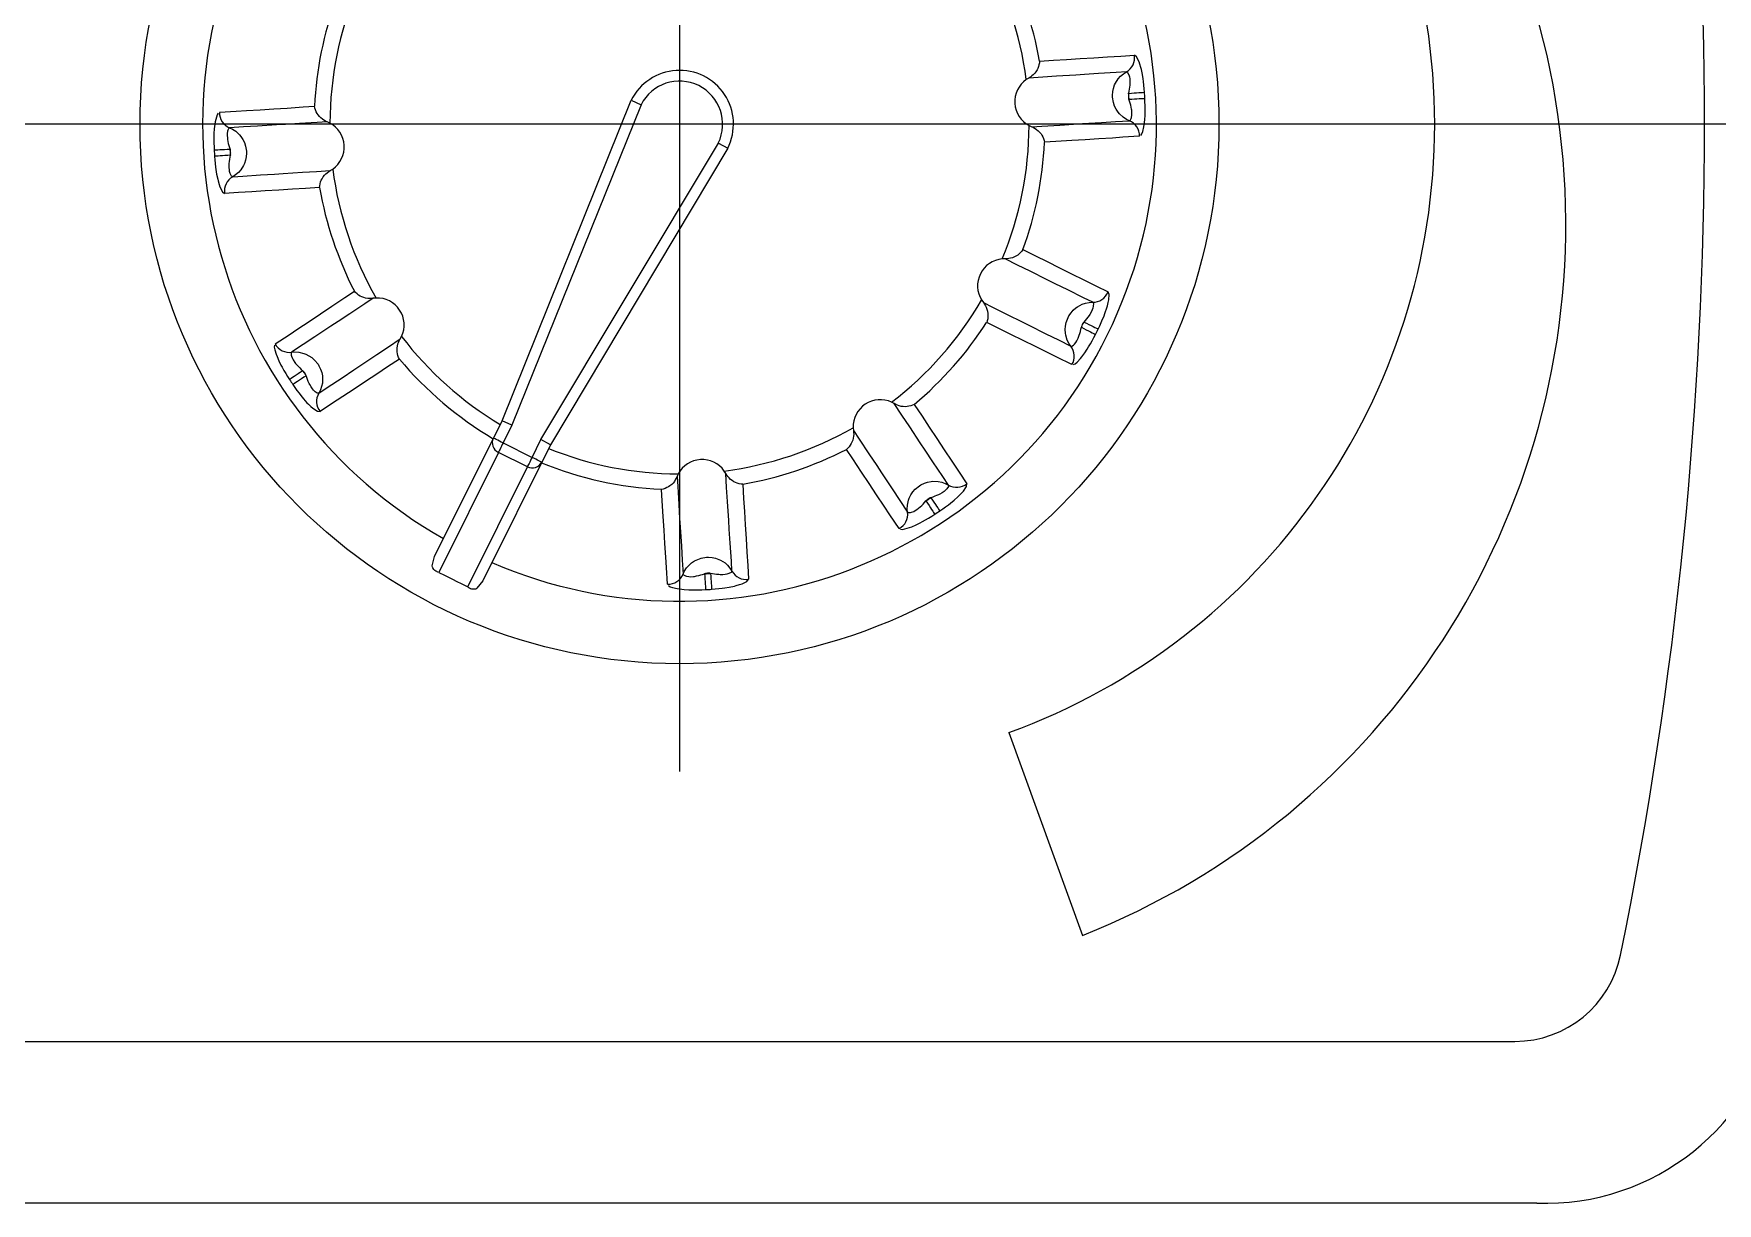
# Model space of a CAD drawing. Extents: x -57 to 333, y -79 to 81.
# Drawn here: x 245.22 to 276.43, y 41.45 to 63.13 of the extents above; entities that cross this region are included whole.
import ezdxf

# ---------------------------------------------------------------- set-up
doc = ezdxf.new("R2010")
doc.units = 0
doc.linetypes.add('CENTER', pattern=[50.8, 31.75, -6.35, 6.35, -6.35])
doc.layers.get('0').update_dxf_attribs({"linetype": 'CONTINUOUS'})
doc.layers.add('CENTER', color=1, linetype='CENTER')

msp = doc.modelspace()

# ---------------------------------------------------------------- linework, layer by layer
at = {"color": 7, "linetype": 'CONTINUOUS'}
for p, q in [((263.794, 62.426), (263.772, 62.397)), ((263.816, 62.462), (263.794, 62.426)), ((263.829, 62.488), (263.816, 62.462)), ((263.842, 62.521), (263.829, 62.488)), ((263.852, 62.555), (263.842, 62.521)), ((263.859, 62.591), (263.852, 62.555)), ((263.861, 62.625), (263.859, 62.591)), ((263.861, 62.625), (264.124, 62.641)), ((264.124, 62.641), (264.364, 62.656)), ((264.364, 62.656), (264.616, 62.671)), ((264.616, 62.671), (264.867, 62.686)), ((264.867, 62.686), (265.119, 62.701)), ((265.119, 62.701), (265.367, 62.716)), ((265.472, 62.424), (265.284, 62.412)), ((265.367, 62.716), (265.621, 62.732)), ((265.417, 62.387), (265.472, 62.424)), ((265.472, 62.424), (265.495, 62.411)), ((265.662, 62.702), (265.621, 62.732)), ((265.708, 62.61), (265.662, 62.702)), ((265.722, 62.566), (265.708, 62.61)), ((265.74, 62.503), (265.722, 62.566)), ((265.75, 62.468), (265.74, 62.503)), ((265.77, 62.375), (265.75, 62.468)), ((263.662, 62.309), (263.616, 62.281)), ((263.692, 62.328), (263.662, 62.309)), ((263.921, 62.325), (263.662, 62.309)), ((263.721, 62.349), (263.692, 62.328)), ((263.745, 62.369), (263.721, 62.349)), ((263.772, 62.397), (263.745, 62.369)), ((264.179, 62.342), (263.921, 62.325)), ((264.534, 62.365), (264.179, 62.342)), ((264.696, 62.375), (264.534, 62.365)), ((264.955, 62.391), (264.696, 62.375)), ((265.284, 62.412), (264.955, 62.391)), ((265.22, 62.057), (265.233, 62.118)), ((265.233, 62.118), (265.254, 62.181)), ((265.254, 62.181), (265.269, 62.213)), ((265.269, 62.213), (265.321, 62.296)), ((265.321, 62.296), (265.363, 62.343)), ((265.363, 62.343), (265.417, 62.387)), ((265.495, 62.411), (265.517, 62.367)), ((265.517, 62.367), (265.528, 62.329)), ((265.532, 62.139), (265.526, 62.101)), ((265.528, 62.329), (265.534, 62.296)), ((265.536, 62.177), (265.532, 62.139)), ((265.534, 62.296), (265.538, 62.254)), ((265.537, 62.203), (265.536, 62.177)), ((265.538, 62.254), (265.537, 62.203)), ((265.782, 62.292), (265.77, 62.375)), ((265.789, 62.244), (265.782, 62.292)), ((265.796, 62.178), (265.789, 62.244)), ((265.802, 62.112), (265.796, 62.178)), ((265.807, 62.046), (265.802, 62.112)), ((253.898, 55.956), (256.293, 61.897)), ((256.475, 61.815), (254.081, 55.874)), ((256.293, 61.897), (256.475, 61.815)), ((265.215, 61.986), (265.22, 62.057)), ((265.216, 61.953), (265.215, 61.986)), ((265.232, 61.855), (265.216, 61.953)), ((265.253, 61.79), (265.232, 61.855)), ((265.511, 62.014), (265.509, 61.995)), ((265.509, 61.995), (265.509, 61.979)), ((265.509, 61.979), (265.51, 61.971)), ((265.51, 61.971), (265.513, 61.948)), ((265.513, 62.026), (265.511, 62.014)), ((265.52, 62.064), (265.513, 62.026)), ((265.513, 62.026), (265.565, 62.03)), ((265.513, 61.948), (265.516, 61.933)), ((265.516, 61.933), (265.52, 61.918)), ((265.526, 62.101), (265.52, 62.064)), ((265.52, 61.918), (265.571, 61.92)), ((265.532, 61.881), (265.52, 61.918)), ((265.543, 61.844), (265.532, 61.881)), ((265.553, 61.807), (265.543, 61.844)), ((265.562, 61.77), (265.553, 61.807)), ((265.565, 62.03), (265.614, 62.033)), ((265.571, 61.92), (265.621, 61.923)), ((265.614, 62.033), (265.661, 62.036)), ((265.621, 61.923), (265.668, 61.926)), ((265.661, 62.036), (265.703, 62.039)), ((265.668, 61.926), (265.71, 61.928)), ((265.703, 62.039), (265.74, 62.042)), ((265.71, 61.928), (265.747, 61.93)), ((265.74, 62.042), (265.77, 62.044)), ((265.747, 61.93), (265.777, 61.932)), ((265.77, 62.044), (265.793, 62.045)), ((265.777, 61.932), (265.8, 61.933)), ((265.793, 62.045), (265.807, 62.046)), ((265.8, 61.933), (265.814, 61.934)), ((265.817, 61.868), (265.814, 61.934)), ((265.819, 61.802), (265.817, 61.868)), ((265.82, 61.736), (265.819, 61.802)), ((248.583, 61.497), (248.574, 61.453)), ((248.603, 61.584), (248.583, 61.497)), ((248.616, 61.628), (248.603, 61.584)), ((248.637, 61.658), (248.616, 61.628)), ((248.662, 61.674), (248.971, 61.693)), ((248.971, 61.693), (249.164, 61.706)), ((249.164, 61.706), (249.416, 61.722)), ((249.416, 61.722), (249.667, 61.738)), ((249.667, 61.738), (249.918, 61.754)), ((249.918, 61.754), (250.211, 61.773)), ((250.471, 61.486), (250.141, 61.466)), ((250.211, 61.773), (250.421, 61.786)), ((250.428, 61.753), (250.421, 61.786)), ((250.439, 61.718), (250.428, 61.753)), ((250.453, 61.685), (250.439, 61.718)), ((250.471, 61.654), (250.453, 61.685)), ((250.487, 61.63), (250.471, 61.654)), ((250.658, 61.497), (250.471, 61.486)), ((250.513, 61.597), (250.487, 61.63)), ((250.538, 61.572), (250.513, 61.597)), ((250.569, 61.547), (250.538, 61.572)), ((250.595, 61.53), (250.569, 61.547)), ((250.626, 61.513), (250.595, 61.53)), ((250.658, 61.497), (250.626, 61.513)), ((250.707, 61.475), (250.658, 61.497)), ((265.011, 61.485), (265.27, 61.501)), ((265.282, 61.732), (265.253, 61.79)), ((265.27, 61.501), (265.529, 61.517)), ((265.319, 61.676), (265.282, 61.732)), ((265.343, 61.646), (265.319, 61.676)), ((265.413, 61.582), (265.343, 61.646)), ((265.477, 61.541), (265.413, 61.582)), ((265.529, 61.517), (265.477, 61.541)), ((265.543, 61.524), (265.561, 61.559)), ((265.561, 61.559), (265.566, 61.58)), ((265.568, 61.732), (265.562, 61.77)), ((265.566, 61.58), (265.573, 61.623)), ((265.571, 61.711), (265.568, 61.732)), ((265.574, 61.655), (265.571, 61.711)), ((265.573, 61.623), (265.574, 61.655)), ((265.802, 61.451), (265.813, 61.536)), ((265.813, 61.536), (265.818, 61.623)), ((265.818, 61.623), (265.82, 61.669)), ((265.82, 61.669), (265.82, 61.736)), ((248.558, 61.281), (248.557, 61.235)), ((248.557, 61.235), (248.557, 61.168)), ((248.564, 61.368), (248.558, 61.281)), ((248.574, 61.453), (248.564, 61.368)), ((248.804, 61.281), (248.802, 61.249)), ((248.802, 61.249), (248.806, 61.193)), ((248.811, 61.324), (248.804, 61.281)), ((248.806, 61.193), (248.808, 61.172)), ((248.816, 61.345), (248.811, 61.324)), ((248.834, 61.38), (248.816, 61.345)), ((249.107, 61.403), (248.848, 61.387)), ((248.848, 61.387), (248.899, 61.363)), ((248.899, 61.363), (248.964, 61.322)), ((248.964, 61.322), (249.033, 61.258)), ((249.033, 61.258), (249.058, 61.228)), ((249.058, 61.228), (249.095, 61.172)), ((249.365, 61.419), (249.107, 61.403)), ((249.72, 61.44), (249.365, 61.419)), ((249.883, 61.45), (249.72, 61.44)), ((250.141, 61.466), (249.883, 61.45)), ((263.669, 61.429), (263.718, 61.407)), ((263.718, 61.407), (263.905, 61.418)), ((263.718, 61.407), (263.75, 61.391)), ((263.75, 61.391), (263.781, 61.374)), ((263.781, 61.374), (263.808, 61.357)), ((263.808, 61.357), (263.838, 61.332)), ((263.838, 61.332), (263.864, 61.307)), ((263.864, 61.307), (263.89, 61.274)), ((263.89, 61.274), (263.906, 61.25)), ((263.905, 61.418), (264.236, 61.438)), ((263.906, 61.25), (263.924, 61.219)), ((263.924, 61.219), (263.938, 61.186)), ((263.938, 61.186), (263.949, 61.151)), ((264.236, 61.438), (264.494, 61.454)), ((264.494, 61.454), (264.656, 61.464)), ((264.656, 61.464), (265.011, 61.485)), ((264.961, 61.182), (264.71, 61.166)), ((265.212, 61.198), (264.961, 61.182)), ((265.406, 61.211), (265.212, 61.198)), ((265.715, 61.23), (265.406, 61.211)), ((265.739, 61.246), (265.76, 61.276)), ((265.76, 61.276), (265.774, 61.32)), ((265.774, 61.32), (265.794, 61.407)), ((265.794, 61.407), (265.802, 61.451)), ((248.557, 61.168), (248.558, 61.102)), ((248.558, 61.102), (248.56, 61.036)), ((248.56, 61.036), (248.563, 60.97)), ((248.577, 60.971), (248.563, 60.97)), ((248.6, 60.972), (248.577, 60.971)), ((248.63, 60.974), (248.6, 60.972)), ((248.637, 60.862), (248.607, 60.86)), ((248.666, 60.976), (248.63, 60.974)), ((248.673, 60.865), (248.637, 60.862)), ((248.709, 60.978), (248.666, 60.976)), ((248.716, 60.868), (248.673, 60.865)), ((248.756, 60.981), (248.709, 60.978)), ((248.762, 60.871), (248.716, 60.868)), ((248.805, 60.984), (248.756, 60.981)), ((248.812, 60.874), (248.762, 60.871)), ((248.857, 60.986), (248.805, 60.984)), ((248.808, 61.172), (248.815, 61.134)), ((248.863, 60.878), (248.812, 60.874)), ((248.815, 61.134), (248.824, 61.097)), ((248.824, 61.097), (248.834, 61.06)), ((248.834, 61.06), (248.845, 61.023)), ((248.845, 61.023), (248.857, 60.986)), ((248.86, 60.971), (248.857, 60.986)), ((248.857, 60.84), (248.863, 60.878)), ((248.864, 60.956), (248.86, 60.971)), ((248.863, 60.878), (248.865, 60.89)), ((248.867, 60.933), (248.864, 60.956)), ((248.865, 60.89), (248.867, 60.909)), ((248.868, 60.925), (248.867, 60.933)), ((248.867, 60.909), (248.868, 60.925)), ((249.095, 61.172), (249.123, 61.114)), ((249.123, 61.114), (249.145, 61.049)), ((249.145, 61.049), (249.161, 60.951)), ((249.162, 60.918), (249.157, 60.847)), ((249.161, 60.951), (249.162, 60.918)), ((254.618, 55.607), (257.908, 61.103)), ((258.084, 61.007), (254.794, 55.511)), ((257.908, 61.103), (258.084, 61.007)), ((263.949, 61.151), (263.956, 61.118)), ((264.166, 61.131), (263.956, 61.118)), ((264.458, 61.15), (264.166, 61.131)), ((264.71, 61.166), (264.458, 61.15)), ((248.584, 60.859), (248.57, 60.858)), ((248.57, 60.858), (248.575, 60.792)), ((248.575, 60.792), (248.581, 60.726)), ((248.581, 60.726), (248.588, 60.66)), ((248.607, 60.86), (248.584, 60.859)), ((248.588, 60.66), (248.594, 60.612)), ((248.594, 60.612), (248.607, 60.529)), ((248.839, 60.701), (248.841, 60.727)), ((248.839, 60.65), (248.839, 60.701)), ((248.843, 60.608), (248.839, 60.65)), ((248.841, 60.727), (248.845, 60.765)), ((248.849, 60.575), (248.843, 60.608)), ((248.845, 60.765), (248.85, 60.803)), ((248.859, 60.537), (248.849, 60.575)), ((248.85, 60.803), (248.857, 60.84)), ((249.013, 60.561), (248.96, 60.517)), ((249.056, 60.608), (249.013, 60.561)), ((249.108, 60.691), (249.056, 60.608)), ((249.123, 60.723), (249.108, 60.691)), ((249.144, 60.786), (249.123, 60.723)), ((249.157, 60.847), (249.144, 60.786)), ((249.843, 60.539), (250.198, 60.562)), ((250.198, 60.562), (250.456, 60.579)), ((250.456, 60.579), (250.715, 60.595)), ((250.632, 60.535), (250.656, 60.555)), ((250.656, 60.555), (250.685, 60.576)), ((250.685, 60.576), (250.715, 60.595)), ((250.715, 60.595), (250.76, 60.623)), ((248.607, 60.529), (248.627, 60.436)), ((248.627, 60.436), (248.636, 60.401)), ((248.636, 60.401), (248.655, 60.338)), ((248.655, 60.338), (248.669, 60.294)), ((248.669, 60.294), (248.714, 60.202)), ((248.882, 60.493), (248.859, 60.537)), ((248.905, 60.48), (248.882, 60.493)), ((248.96, 60.517), (248.905, 60.48)), ((248.905, 60.48), (249.092, 60.492)), ((249.092, 60.492), (249.422, 60.513)), ((249.422, 60.513), (249.681, 60.529)), ((249.681, 60.529), (249.843, 60.539)), ((250.012, 60.248), (249.761, 60.233)), ((250.253, 60.263), (250.012, 60.248)), ((250.515, 60.279), (250.253, 60.263)), ((250.515, 60.279), (250.518, 60.313)), ((250.518, 60.313), (250.524, 60.349)), ((250.524, 60.349), (250.534, 60.383)), ((250.534, 60.383), (250.548, 60.416)), ((250.548, 60.416), (250.561, 60.442)), ((250.561, 60.442), (250.583, 60.478)), ((250.583, 60.478), (250.605, 60.507)), ((250.605, 60.507), (250.632, 60.535)), ((248.714, 60.202), (248.755, 60.172)), ((249.01, 60.188), (248.755, 60.172)), ((249.258, 60.203), (249.01, 60.188)), ((249.51, 60.218), (249.258, 60.203)), ((249.761, 60.233), (249.51, 60.218)), ((263.396, 58.993), (263.363, 58.979)), ((263.433, 59.013), (263.396, 58.993)), ((263.457, 59.029), (263.433, 59.013)), ((263.485, 59.051), (263.457, 59.029)), ((263.511, 59.075), (263.485, 59.051)), ((263.535, 59.103), (263.511, 59.075)), ((263.554, 59.131), (263.535, 59.103)), ((263.554, 59.131), (263.789, 59.014)), ((263.789, 59.014), (264.005, 58.906)), ((263.223, 58.957), (263.17, 58.956)), ((263.259, 58.959), (263.223, 58.957)), ((263.455, 58.842), (263.223, 58.957)), ((263.294, 58.963), (263.259, 58.959)), ((263.325, 58.968), (263.294, 58.963)), ((263.363, 58.979), (263.325, 58.968)), ((263.688, 58.727), (263.455, 58.842)), ((264.006, 58.57), (263.688, 58.727)), ((264.005, 58.906), (264.23, 58.794)), ((264.23, 58.794), (264.455, 58.681)), ((264.455, 58.681), (264.681, 58.569)), ((264.152, 58.497), (264.006, 58.57)), ((264.384, 58.382), (264.152, 58.497)), ((264.68, 58.236), (264.384, 58.382)), ((264.681, 58.569), (264.903, 58.458)), ((264.903, 58.458), (265.132, 58.344)), ((250.532, 57.939), (250.741, 58.079)), ((250.741, 58.079), (250.985, 58.241)), ((250.985, 58.241), (251.161, 58.358)), ((251.354, 58.123), (251.078, 57.94)), ((251.183, 58.332), (251.161, 58.358)), ((251.21, 58.308), (251.183, 58.332)), ((251.239, 58.286), (251.21, 58.308)), ((251.27, 58.268), (251.239, 58.286)), ((251.296, 58.255), (251.27, 58.268)), ((251.335, 58.24), (251.296, 58.255)), ((251.369, 58.23), (251.335, 58.24)), ((251.511, 58.226), (251.354, 58.123)), ((251.408, 58.224), (251.369, 58.23)), ((251.44, 58.223), (251.408, 58.224)), ((251.475, 58.224), (251.44, 58.223)), ((251.511, 58.226), (251.475, 58.224)), ((251.564, 58.232), (251.511, 58.226)), ((262.79, 58.191), (262.821, 58.148)), ((262.821, 58.148), (262.988, 58.064)), ((262.821, 58.148), (262.841, 58.118)), ((262.841, 58.118), (262.859, 58.088)), ((262.859, 58.088), (262.874, 58.06)), ((262.874, 58.06), (262.888, 58.023)), ((262.988, 58.064), (263.284, 57.916)), ((264.538, 58.05), (264.566, 58.071)), ((264.566, 58.071), (264.653, 58.117)), ((264.653, 58.117), (264.714, 58.136)), ((264.848, 58.152), (264.68, 58.236)), ((264.714, 58.136), (264.782, 58.147)), ((264.782, 58.147), (264.848, 58.152)), ((264.848, 58.152), (264.862, 58.13)), ((264.859, 58.08), (264.849, 58.042)), ((264.862, 58.13), (264.859, 58.08)), ((265.111, 58.051), (265.12, 58.086)), ((265.12, 58.086), (265.136, 58.15)), ((265.152, 58.298), (265.132, 58.344)), ((265.136, 58.15), (265.145, 58.196)), ((265.145, 58.196), (265.152, 58.298)), ((250.113, 57.66), (250.322, 57.799)), ((250.322, 57.799), (250.532, 57.939)), ((250.862, 57.798), (250.727, 57.708)), ((251.078, 57.94), (250.862, 57.798)), ((262.893, 57.811), (262.882, 57.779)), ((263.071, 57.685), (262.882, 57.779)), ((262.888, 58.023), (262.897, 57.989)), ((262.901, 57.847), (262.893, 57.811)), ((262.897, 57.989), (262.903, 57.947)), ((262.905, 57.882), (262.901, 57.847)), ((262.903, 57.947), (262.905, 57.918)), ((262.905, 57.918), (262.905, 57.882)), ((263.284, 57.916), (263.516, 57.801)), ((263.516, 57.801), (263.662, 57.728)), ((264.342, 57.712), (264.355, 57.779)), ((264.355, 57.779), (264.391, 57.872)), ((264.391, 57.872), (264.407, 57.902)), ((264.407, 57.902), (264.446, 57.96)), ((264.446, 57.96), (264.488, 58.006)), ((264.488, 58.006), (264.538, 58.05)), ((264.654, 57.741), (264.646, 57.719)), ((264.658, 57.748), (264.654, 57.741)), ((264.666, 57.762), (264.658, 57.748)), ((264.677, 57.777), (264.666, 57.762)), ((264.685, 57.787), (264.677, 57.777)), ((264.71, 57.816), (264.685, 57.787)), ((264.685, 57.787), (264.731, 57.764)), ((264.734, 57.845), (264.71, 57.816)), ((264.731, 57.764), (264.776, 57.742)), ((264.757, 57.876), (264.734, 57.845)), ((264.78, 57.907), (264.757, 57.876)), ((264.776, 57.742), (264.818, 57.722)), ((264.794, 57.928), (264.78, 57.907)), ((264.82, 57.972), (264.794, 57.928)), ((264.838, 58.011), (264.82, 57.972)), ((264.849, 58.042), (264.838, 58.011)), ((264.978, 57.717), (265.005, 57.777)), ((265.005, 57.777), (265.032, 57.838)), ((265.032, 57.838), (265.051, 57.883)), ((265.051, 57.883), (265.081, 57.961)), ((265.081, 57.961), (265.111, 58.051)), ((249.693, 57.38), (249.951, 57.552)), ((249.951, 57.552), (250.113, 57.66)), ((250.43, 57.512), (250.214, 57.369)), ((250.727, 57.708), (250.43, 57.512)), ((251.795, 57.329), (252.01, 57.473)), ((251.98, 57.409), (251.994, 57.441)), ((251.994, 57.441), (252.01, 57.473)), ((252.01, 57.473), (252.036, 57.52)), ((263.333, 57.556), (263.071, 57.685)), ((263.559, 57.444), (263.333, 57.556)), ((263.785, 57.332), (263.559, 57.444)), ((263.662, 57.728), (263.98, 57.57)), ((263.98, 57.57), (264.212, 57.454)), ((264.212, 57.454), (264.444, 57.338)), ((264.338, 57.647), (264.342, 57.712)), ((264.342, 57.581), (264.338, 57.647)), ((264.348, 57.543), (264.342, 57.581)), ((264.376, 57.452), (264.348, 57.543)), ((264.411, 57.384), (264.376, 57.452)), ((264.535, 57.408), (264.553, 57.435)), ((264.553, 57.435), (264.577, 57.485)), ((264.577, 57.485), (264.586, 57.505)), ((264.586, 57.505), (264.599, 57.541)), ((264.599, 57.541), (264.61, 57.577)), ((264.61, 57.577), (264.62, 57.614)), ((264.62, 57.614), (264.628, 57.652)), ((264.628, 57.652), (264.637, 57.689)), ((264.641, 57.704), (264.637, 57.689)), ((264.637, 57.689), (264.683, 57.666)), ((264.646, 57.719), (264.641, 57.704)), ((264.683, 57.666), (264.727, 57.644)), ((264.727, 57.644), (264.769, 57.623)), ((264.769, 57.623), (264.807, 57.603)), ((264.805, 57.382), (264.837, 57.44)), ((264.807, 57.603), (264.84, 57.587)), ((264.818, 57.722), (264.856, 57.703)), ((264.837, 57.44), (264.869, 57.498)), ((264.84, 57.587), (264.866, 57.573)), ((264.856, 57.703), (264.889, 57.687)), ((264.866, 57.573), (264.887, 57.563)), ((264.869, 57.498), (264.899, 57.557)), ((264.887, 57.563), (264.899, 57.557)), ((264.889, 57.687), (264.916, 57.674)), ((264.916, 57.674), (264.937, 57.664)), ((264.937, 57.664), (264.949, 57.657)), ((264.949, 57.657), (264.978, 57.717)), ((249.68, 57.355), (249.677, 57.319)), ((249.677, 57.319), (249.687, 57.273)), ((249.687, 57.273), (249.713, 57.188)), ((249.713, 57.188), (249.728, 57.145)), ((249.728, 57.145), (249.761, 57.067)), ((249.989, 57.213), (249.991, 57.173)), ((249.991, 57.173), (249.997, 57.152)), ((249.997, 57.152), (250.013, 57.111)), ((250.214, 57.369), (249.998, 57.226)), ((249.998, 57.226), (250.054, 57.231)), ((250.054, 57.231), (250.131, 57.227)), ((250.131, 57.227), (250.223, 57.206)), ((250.223, 57.206), (250.259, 57.192)), ((250.259, 57.192), (250.319, 57.163)), ((250.319, 57.163), (250.373, 57.127)), ((250.373, 57.127), (250.424, 57.082)), ((251.283, 56.989), (251.579, 57.186)), ((251.579, 57.186), (251.795, 57.329)), ((251.954, 57.264), (251.955, 57.306)), ((251.955, 57.235), (251.954, 57.264)), ((251.955, 57.306), (251.96, 57.341)), ((251.96, 57.199), (251.955, 57.235)), ((251.96, 57.341), (251.969, 57.38)), ((251.969, 57.165), (251.96, 57.199)), ((251.969, 57.38), (251.98, 57.409)), ((251.981, 57.13), (251.969, 57.165)), ((251.996, 57.1), (251.981, 57.13)), ((264.011, 57.22), (263.785, 57.332)), ((264.184, 57.134), (264.011, 57.22)), ((264.462, 56.997), (264.184, 57.134)), ((264.444, 57.338), (264.411, 57.384)), ((264.459, 57.337), (264.493, 57.359)), ((264.493, 57.359), (264.508, 57.374)), ((264.508, 57.374), (264.535, 57.408)), ((264.619, 57.11), (264.648, 57.144)), ((264.648, 57.144), (264.7, 57.213)), ((264.7, 57.213), (264.748, 57.285)), ((264.748, 57.285), (264.772, 57.325)), ((264.772, 57.325), (264.805, 57.382)), ((249.761, 57.067), (249.8, 56.989)), ((249.8, 56.989), (249.822, 56.948)), ((249.822, 56.948), (249.855, 56.891)), ((249.855, 56.891), (249.889, 56.834)), ((249.889, 56.834), (249.924, 56.778)), ((250.013, 57.111), (250.028, 57.083)), ((250.028, 57.083), (250.058, 57.037)), ((250.058, 57.037), (250.071, 57.019)), ((250.071, 57.019), (250.096, 56.99)), ((250.121, 56.828), (250.082, 56.802)), ((250.096, 56.99), (250.122, 56.962)), ((250.163, 56.855), (250.121, 56.828)), ((250.122, 56.962), (250.149, 56.935)), ((250.149, 56.935), (250.177, 56.909)), ((250.206, 56.883), (250.163, 56.855)), ((250.177, 56.909), (250.206, 56.883)), ((250.217, 56.872), (250.206, 56.883)), ((250.227, 56.86), (250.217, 56.872)), ((250.242, 56.842), (250.227, 56.86)), ((250.246, 56.835), (250.242, 56.842)), ((250.254, 56.821), (250.246, 56.835)), ((250.261, 56.804), (250.254, 56.821)), ((250.266, 56.792), (250.261, 56.804)), ((250.424, 57.082), (250.487, 57.004)), ((250.487, 57.004), (250.504, 56.976)), ((250.504, 56.976), (250.535, 56.912)), ((250.535, 56.912), (250.555, 56.853)), ((250.555, 56.853), (250.568, 56.788)), ((250.932, 56.755), (251.148, 56.899)), ((251.148, 56.899), (251.283, 56.989)), ((251.576, 56.822), (251.365, 56.683)), ((251.776, 56.954), (251.576, 56.822)), ((251.996, 57.1), (251.776, 56.954)), ((264.491, 56.998), (264.524, 57.013)), ((264.524, 57.013), (264.558, 57.045)), ((264.558, 57.045), (264.619, 57.11)), ((249.924, 56.778), (249.959, 56.722)), ((249.971, 56.73), (249.959, 56.722)), ((249.99, 56.742), (249.971, 56.73)), ((250.015, 56.759), (249.99, 56.742)), ((250.046, 56.779), (250.015, 56.759)), ((250.033, 56.636), (250.022, 56.628)), ((250.022, 56.628), (250.059, 56.574)), ((250.052, 56.649), (250.033, 56.636)), ((250.082, 56.802), (250.046, 56.779)), ((250.077, 56.665), (250.052, 56.649)), ((250.059, 56.574), (250.097, 56.52)), ((250.108, 56.686), (250.077, 56.665)), ((250.097, 56.52), (250.136, 56.466)), ((250.143, 56.71), (250.108, 56.686)), ((250.182, 56.736), (250.143, 56.71)), ((250.223, 56.764), (250.182, 56.736)), ((250.266, 56.792), (250.223, 56.764)), ((250.279, 56.756), (250.266, 56.792)), ((250.292, 56.721), (250.279, 56.756)), ((250.307, 56.685), (250.292, 56.721)), ((250.322, 56.65), (250.307, 56.685)), ((250.334, 56.627), (250.322, 56.65)), ((250.359, 56.583), (250.334, 56.627)), ((250.383, 56.548), (250.359, 56.583)), ((250.405, 56.523), (250.383, 56.548)), ((250.433, 56.495), (250.405, 56.523)), ((250.474, 56.468), (250.433, 56.495)), ((250.501, 56.468), (250.657, 56.572)), ((250.53, 56.528), (250.501, 56.468)), ((250.554, 56.592), (250.53, 56.528)), ((250.568, 56.655), (250.554, 56.592)), ((250.568, 56.788), (250.571, 56.753)), ((250.571, 56.753), (250.568, 56.655)), ((250.657, 56.572), (250.932, 56.755)), ((251.155, 56.544), (250.945, 56.405)), ((251.365, 56.683), (251.155, 56.544)), ((250.136, 56.466), (250.166, 56.427)), ((250.166, 56.427), (250.218, 56.362)), ((250.218, 56.362), (250.282, 56.291)), ((250.282, 56.291), (250.308, 56.266)), ((250.308, 56.266), (250.356, 56.22)), ((250.356, 56.22), (250.39, 56.189)), ((250.39, 56.189), (250.475, 56.132)), ((250.501, 56.468), (250.474, 56.468)), ((250.738, 56.268), (250.525, 56.127)), ((250.945, 56.405), (250.738, 56.268)), ((261.167, 56.274), (261.12, 56.3)), ((261.311, 56.058), (261.167, 56.274)), ((261.199, 56.258), (261.167, 56.274)), ((261.231, 56.243), (261.199, 56.258)), ((261.261, 56.233), (261.231, 56.243)), ((261.299, 56.223), (261.261, 56.233)), ((261.334, 56.218), (261.299, 56.223)), ((261.377, 56.217), (261.334, 56.218)), ((261.406, 56.219), (261.377, 56.217)), ((261.441, 56.224), (261.406, 56.219)), ((261.476, 56.232), (261.441, 56.224)), ((261.51, 56.245), (261.476, 56.232)), ((261.541, 56.26), (261.51, 56.245)), ((261.541, 56.26), (261.686, 56.04)), ((250.475, 56.132), (250.525, 56.127)), ((252.646, 53.437), (253.898, 55.956)), ((254.081, 55.874), (253.898, 55.956)), ((254.081, 55.874), (253.917, 55.545)), ((261.455, 55.843), (261.311, 56.058)), ((261.686, 56.04), (261.819, 55.839)), ((253.742, 55.632), (253.738, 55.634)), ((253.752, 55.627), (253.742, 55.632)), ((253.768, 55.619), (253.752, 55.627)), ((253.791, 55.608), (253.768, 55.619)), ((253.818, 55.594), (253.791, 55.608)), ((253.849, 55.579), (253.818, 55.594)), ((253.882, 55.562), (253.849, 55.579)), ((253.917, 55.545), (253.882, 55.562)), ((254.455, 55.278), (254.618, 55.607)), ((254.794, 55.511), (254.618, 55.607)), ((260.385, 55.559), (260.372, 55.533)), ((260.401, 55.599), (260.385, 55.559)), ((260.41, 55.633), (260.401, 55.599)), ((260.409, 55.828), (260.414, 55.774)), ((260.416, 55.672), (260.41, 55.633)), ((260.414, 55.774), (260.517, 55.618)), ((260.414, 55.774), (260.416, 55.739)), ((260.416, 55.739), (260.417, 55.703)), ((260.417, 55.703), (260.416, 55.672)), ((260.517, 55.618), (260.7, 55.342)), ((261.652, 55.547), (261.455, 55.843)), ((261.819, 55.839), (261.958, 55.629)), ((261.958, 55.629), (262.096, 55.419)), ((253.83, 55.37), (252.725, 53.146)), ((254.794, 55.511), (253.542, 52.992)), ((253.835, 55.379), (253.83, 55.37)), ((254.368, 55.103), (253.83, 55.37)), ((253.842, 55.392), (253.835, 55.379)), ((253.85, 55.41), (253.842, 55.392)), ((253.861, 55.432), (253.85, 55.41)), ((253.874, 55.458), (253.861, 55.432)), ((253.888, 55.485), (253.874, 55.458)), ((253.902, 55.515), (253.888, 55.485)), ((253.917, 55.545), (253.902, 55.515)), ((253.917, 55.545), (254.455, 55.278)), ((254.44, 55.248), (254.425, 55.218)), ((254.455, 55.278), (254.44, 55.248)), ((254.49, 55.26), (254.455, 55.278)), ((254.523, 55.244), (254.49, 55.26)), ((254.554, 55.228), (254.523, 55.244)), ((260.308, 55.447), (260.282, 55.424)), ((260.399, 55.249), (260.282, 55.424)), ((260.333, 55.474), (260.308, 55.447)), ((260.354, 55.503), (260.333, 55.474)), ((260.372, 55.533), (260.354, 55.503)), ((260.562, 55.005), (260.399, 55.249)), ((260.7, 55.342), (260.843, 55.126)), ((261.742, 55.412), (261.652, 55.547)), ((261.885, 55.196), (261.742, 55.412)), ((262.096, 55.419), (262.235, 55.209)), ((253.269, 52.892), (254.368, 55.103)), ((254.372, 55.112), (254.368, 55.103)), ((254.379, 55.125), (254.372, 55.112)), ((254.388, 55.143), (254.379, 55.125)), ((254.399, 55.165), (254.388, 55.143)), ((254.411, 55.19), (254.399, 55.165)), ((254.425, 55.218), (254.411, 55.19)), ((254.581, 55.215), (254.554, 55.228)), ((254.604, 55.204), (254.581, 55.215)), ((254.62, 55.196), (254.604, 55.204)), ((254.63, 55.191), (254.62, 55.196)), ((254.634, 55.189), (254.63, 55.191)), ((257.165, 54.971), (257.143, 54.922)), ((258.045, 54.978), (258.017, 55.024)), ((258.062, 54.72), (258.045, 54.978)), ((258.065, 54.949), (258.045, 54.978)), ((258.085, 54.92), (258.065, 54.949)), ((260.702, 54.795), (260.562, 55.005)), ((260.843, 55.126), (260.932, 54.99)), ((260.932, 54.99), (261.129, 54.694)), ((262.068, 54.921), (261.885, 55.196)), ((262.235, 55.209), (262.372, 55.002)), ((262.372, 55.002), (262.513, 54.789)), ((256.887, 54.691), (256.854, 54.685)), ((256.868, 54.474), (256.854, 54.685)), ((256.923, 54.703), (256.887, 54.691)), ((256.955, 54.717), (256.923, 54.703)), ((256.986, 54.734), (256.955, 54.717)), ((257.011, 54.75), (256.986, 54.734)), ((257.044, 54.777), (257.011, 54.75)), ((257.069, 54.802), (257.044, 54.777)), ((257.094, 54.833), (257.069, 54.802)), ((257.11, 54.859), (257.094, 54.833)), ((257.127, 54.89), (257.11, 54.859)), ((257.143, 54.922), (257.127, 54.89)), ((257.143, 54.922), (257.154, 54.735)), ((257.154, 54.735), (257.174, 54.405)), ((258.078, 54.461), (258.062, 54.72)), ((258.106, 54.896), (258.085, 54.92)), ((258.134, 54.868), (258.106, 54.896)), ((258.162, 54.847), (258.134, 54.868)), ((258.198, 54.824), (258.162, 54.847)), ((258.224, 54.811), (258.198, 54.824)), ((258.257, 54.798), (258.224, 54.811)), ((258.291, 54.788), (258.257, 54.798)), ((258.328, 54.781), (258.291, 54.788)), ((258.362, 54.779), (258.328, 54.781)), ((258.362, 54.779), (258.377, 54.516)), ((260.841, 54.586), (260.702, 54.795)), ((261.129, 54.694), (261.272, 54.478)), ((261.478, 54.583), (261.514, 54.636)), ((261.514, 54.636), (261.559, 54.688)), ((261.559, 54.688), (261.636, 54.751)), ((261.636, 54.751), (261.664, 54.768)), ((261.664, 54.768), (261.728, 54.799)), ((261.728, 54.799), (261.787, 54.818)), ((261.787, 54.818), (261.852, 54.831)), ((261.852, 54.831), (261.887, 54.835)), ((261.887, 54.835), (261.986, 54.831)), ((261.986, 54.831), (262.048, 54.818)), ((262.058, 54.622), (262.013, 54.597)), ((262.048, 54.818), (262.112, 54.793)), ((262.093, 54.647), (262.058, 54.622)), ((262.172, 54.764), (262.068, 54.921)), ((262.118, 54.669), (262.093, 54.647)), ((262.112, 54.793), (262.172, 54.764)), ((262.145, 54.697), (262.118, 54.669)), ((262.172, 54.738), (262.145, 54.697)), ((262.172, 54.764), (262.172, 54.738)), ((262.375, 54.571), (262.42, 54.619)), ((262.42, 54.619), (262.451, 54.653)), ((262.451, 54.653), (262.508, 54.738)), ((262.508, 54.738), (262.513, 54.789)), ((256.886, 54.182), (256.868, 54.474)), ((257.174, 54.405), (257.19, 54.146)), ((258.101, 54.106), (258.078, 54.461)), ((258.377, 54.516), (258.392, 54.276)), ((260.981, 54.376), (260.841, 54.586)), ((261.088, 54.215), (260.981, 54.376)), ((261.272, 54.478), (261.415, 54.262)), ((261.41, 54.318), (261.413, 54.394)), ((261.415, 54.262), (261.41, 54.318)), ((261.413, 54.394), (261.434, 54.487)), ((261.434, 54.487), (261.448, 54.523)), ((261.448, 54.523), (261.478, 54.583)), ((261.558, 54.291), (261.604, 54.322)), ((261.604, 54.322), (261.621, 54.335)), ((261.621, 54.335), (261.65, 54.36)), ((261.65, 54.36), (261.678, 54.386)), ((261.678, 54.386), (261.705, 54.413)), ((261.705, 54.413), (261.732, 54.441)), ((261.732, 54.441), (261.757, 54.469)), ((261.769, 54.48), (261.757, 54.469)), ((261.757, 54.469), (261.786, 54.426)), ((261.78, 54.491), (261.769, 54.48)), ((261.799, 54.505), (261.78, 54.491)), ((261.786, 54.426), (261.813, 54.385)), ((261.805, 54.51), (261.799, 54.505)), ((261.819, 54.517), (261.805, 54.51)), ((261.813, 54.385), (261.838, 54.345)), ((261.837, 54.525), (261.819, 54.517)), ((261.848, 54.529), (261.837, 54.525)), ((261.838, 54.345), (261.862, 54.31)), ((261.884, 54.542), (261.848, 54.529)), ((261.848, 54.529), (261.877, 54.487)), ((261.862, 54.31), (261.882, 54.279)), ((261.877, 54.487), (261.904, 54.445)), ((261.92, 54.556), (261.884, 54.542)), ((261.904, 54.445), (261.931, 54.407)), ((261.955, 54.57), (261.92, 54.556)), ((261.931, 54.407), (261.954, 54.371)), ((261.954, 54.371), (261.975, 54.341)), ((261.99, 54.586), (261.955, 54.57)), ((261.975, 54.341), (261.992, 54.316)), ((262.013, 54.597), (261.99, 54.586)), ((261.992, 54.316), (262.004, 54.297)), ((262.012, 54.285), (262.067, 54.323)), ((262.067, 54.323), (262.121, 54.361)), ((262.121, 54.361), (262.174, 54.4)), ((262.174, 54.4), (262.213, 54.429)), ((262.213, 54.429), (262.278, 54.482)), ((262.278, 54.482), (262.349, 54.546)), ((262.349, 54.546), (262.375, 54.571)), ((256.903, 53.931), (256.886, 54.182)), ((257.19, 54.146), (257.2, 53.984)), ((258.111, 53.944), (258.101, 54.106)), ((258.392, 54.276), (258.407, 54.025)), ((258.407, 54.025), (258.422, 53.773)), ((261.26, 53.957), (261.088, 54.215)), ((261.428, 54.253), (261.468, 54.255)), ((261.468, 54.255), (261.488, 54.261)), ((261.488, 54.261), (261.529, 54.277)), ((261.495, 53.992), (261.574, 54.025)), ((261.529, 54.277), (261.558, 54.291)), ((261.574, 54.025), (261.652, 54.064)), ((261.652, 54.064), (261.692, 54.086)), ((261.692, 54.086), (261.75, 54.119)), ((261.75, 54.119), (261.806, 54.153)), ((261.806, 54.153), (261.863, 54.188)), ((261.863, 54.188), (261.919, 54.223)), ((261.882, 54.279), (261.898, 54.254)), ((261.898, 54.254), (261.911, 54.235)), ((261.911, 54.235), (261.919, 54.223)), ((262.004, 54.297), (262.012, 54.285)), ((256.919, 53.679), (256.903, 53.931)), ((257.2, 53.984), (257.222, 53.629)), ((258.128, 53.686), (258.111, 53.944)), ((258.149, 53.356), (258.128, 53.686)), ((258.422, 53.773), (258.438, 53.522)), ((261.285, 53.944), (261.322, 53.94)), ((261.322, 53.94), (261.367, 53.951)), ((261.367, 53.951), (261.452, 53.976)), ((261.452, 53.976), (261.495, 53.992)), ((252.601, 53.264), (252.646, 53.437)), ((256.935, 53.428), (256.919, 53.679)), ((256.947, 53.235), (256.935, 53.428)), ((257.222, 53.629), (257.238, 53.37)), ((257.468, 53.358), (257.526, 53.387)), ((257.526, 53.387), (257.591, 53.409)), ((257.591, 53.409), (257.689, 53.425)), ((257.689, 53.425), (257.723, 53.426)), ((257.723, 53.426), (257.793, 53.42)), ((257.793, 53.42), (257.854, 53.408)), ((257.854, 53.408), (257.917, 53.386)), ((257.917, 53.386), (257.949, 53.372)), ((257.949, 53.372), (258.033, 53.32)), ((258.438, 53.522), (258.453, 53.274)), ((252.608, 53.245), (252.601, 53.264)), ((252.617, 53.227), (252.608, 53.245)), ((252.632, 53.202), (252.617, 53.227)), ((252.639, 53.194), (252.632, 53.202)), ((252.653, 53.181), (252.639, 53.194)), ((252.67, 53.169), (252.653, 53.181)), ((252.688, 53.16), (252.67, 53.169)), ((252.697, 53.155), (252.688, 53.16)), ((252.723, 53.146), (252.697, 53.155)), ((252.725, 53.146), (252.832, 53.092)), ((252.832, 53.092), (252.993, 53.011)), ((256.967, 52.925), (256.947, 53.235)), ((257.238, 53.37), (257.254, 53.112)), ((257.254, 53.112), (257.277, 53.163)), ((257.26, 53.098), (257.296, 53.079)), ((257.277, 53.163), (257.318, 53.227)), ((257.296, 53.079), (257.317, 53.074)), ((257.317, 53.074), (257.36, 53.068)), ((257.318, 53.227), (257.383, 53.297)), ((257.36, 53.068), (257.392, 53.066)), ((257.383, 53.297), (257.413, 53.321)), ((257.392, 53.066), (257.447, 53.069)), ((257.413, 53.321), (257.468, 53.358)), ((257.447, 53.069), (257.469, 53.072)), ((257.469, 53.072), (257.506, 53.079)), ((257.506, 53.079), (257.544, 53.087)), ((257.544, 53.087), (257.581, 53.098)), ((257.581, 53.098), (257.617, 53.109)), ((257.617, 53.109), (257.654, 53.12)), ((257.669, 53.124), (257.654, 53.12)), ((257.654, 53.12), (257.657, 53.069)), ((257.657, 53.069), (257.66, 53.019)), ((257.685, 53.127), (257.669, 53.124)), ((257.708, 53.131), (257.685, 53.127)), ((257.716, 53.131), (257.708, 53.131)), ((257.731, 53.131), (257.716, 53.131)), ((257.75, 53.129), (257.731, 53.131)), ((257.762, 53.127), (257.75, 53.129)), ((257.762, 53.127), (257.766, 53.076)), ((257.8, 53.12), (257.762, 53.127)), ((257.766, 53.076), (257.769, 53.026)), ((257.838, 53.114), (257.8, 53.12)), ((257.876, 53.109), (257.838, 53.114)), ((257.914, 53.105), (257.876, 53.109)), ((257.939, 53.103), (257.914, 53.105)), ((257.991, 53.103), (257.939, 53.103)), ((258.033, 53.106), (257.991, 53.103)), ((258.033, 53.32), (258.08, 53.277)), ((258.066, 53.113), (258.033, 53.106)), ((258.104, 53.123), (258.066, 53.113)), ((258.08, 53.277), (258.123, 53.224)), ((258.148, 53.146), (258.104, 53.123)), ((258.123, 53.224), (258.161, 53.168)), ((258.161, 53.168), (258.148, 53.146)), ((258.161, 53.168), (258.149, 53.356)), ((258.453, 53.274), (258.468, 53.019)), ((252.993, 53.011), (253.047, 52.985)), ((253.047, 52.985), (253.154, 52.932)), ((253.154, 52.932), (253.262, 52.879)), ((253.262, 52.879), (253.269, 52.892)), ((253.264, 52.877), (253.278, 52.867)), ((253.278, 52.867), (253.296, 52.857)), ((253.296, 52.857), (253.314, 52.849)), ((253.314, 52.849), (253.333, 52.843)), ((253.333, 52.843), (253.345, 52.841)), ((253.345, 52.841), (253.373, 52.838)), ((253.373, 52.838), (253.393, 52.84)), ((253.393, 52.84), (253.41, 52.843)), ((253.41, 52.843), (253.431, 52.851)), ((253.542, 52.992), (253.431, 52.851)), ((256.982, 52.901), (257.012, 52.88)), ((257.012, 52.88), (257.057, 52.866)), ((257.057, 52.866), (257.143, 52.846)), ((257.143, 52.846), (257.188, 52.838)), ((257.188, 52.838), (257.273, 52.827)), ((257.273, 52.827), (257.359, 52.822)), ((257.359, 52.822), (257.406, 52.821)), ((257.406, 52.821), (257.472, 52.821)), ((257.472, 52.821), (257.538, 52.822)), ((257.538, 52.822), (257.604, 52.824)), ((257.604, 52.824), (257.67, 52.826)), ((257.66, 53.019), (257.662, 52.973)), ((257.662, 52.973), (257.665, 52.93)), ((257.665, 52.93), (257.667, 52.893)), ((257.667, 52.893), (257.668, 52.863)), ((257.668, 52.863), (257.67, 52.841)), ((257.67, 52.841), (257.67, 52.826)), ((257.769, 53.026), (257.773, 52.979)), ((257.773, 52.979), (257.776, 52.937)), ((257.776, 52.937), (257.778, 52.9)), ((257.778, 52.9), (257.78, 52.87)), ((257.78, 52.87), (257.782, 52.848)), ((257.782, 52.848), (257.783, 52.833)), ((257.783, 52.833), (257.848, 52.839)), ((257.848, 52.839), (257.914, 52.845)), ((257.914, 52.845), (257.98, 52.852)), ((257.98, 52.852), (258.029, 52.858)), ((258.029, 52.858), (258.111, 52.871)), ((258.111, 52.871), (258.205, 52.891)), ((258.205, 52.891), (258.24, 52.9)), ((258.24, 52.9), (258.303, 52.919)), ((258.303, 52.919), (258.347, 52.933)), ((258.347, 52.933), (258.438, 52.978)), ((258.438, 52.978), (258.468, 53.019)), ((263.293, 50.176), (264.661, 46.417)), ((225.704, 44.452), (272.673, 44.452)), ((273.08, 41.452), (225.297, 41.452))]:
    msp.add_line(p, q, dxfattribs=at)
msp.add_circle((257.188, 61.452), 10, dxfattribs=at)
for centre, radius, start, end in [((199.188, 61.452), 77, 348.46304, 11.53696), ((259.437, 59.601), 14.181, 291.6153, 73.5033), ((259.188, 61.452), 12, 290, 70), ((257.188, 61.452), 8.84, 246.8136, 240.3288), ((257.188, 61.452), 6.481, 7.3478, 29.7946), ((257.188, 61.452), 6.776, 9.971, 27.1714), ((257.188, 61.452), 6.775, 159.9706, 177.1718), ((257.188, 61.452), 6.481, 157.3477, 179.7946), ((257.188, 61.452), 1, 333.5712, 153.5712), ((265.324, 62.686), 0.301, 299.424, 8.7066), ((257.188, 61.452), 0.8, 334.0999, 153.0425), ((263.903, 61.871), 0.5, 124.9471, 242.1951), ((257.174, 61.451), 8.359, 3.1999, 3.9453), ((257.111, 61.447), 8.717, 3.2008, 3.9408), ((248.962, 61.665), 0.301, 178.4359, 247.7184), ((265.414, 61.239), 0.301, 358.4359, 67.7184), ((250.474, 61.033), 0.5, 304.947, 62.1951), ((257.188, 61.452), 6.481, 337.3476, 359.7948), ((257.266, 61.457), 8.717, 183.2008, 183.9408), ((257.202, 61.453), 8.359, 183.1999, 183.9453), ((257.189, 61.452), 6.775, 339.9706, 357.1718), ((257.188, 61.452), 6.481, 187.3478, 209.7946), ((249.053, 60.218), 0.301, 119.424, 188.7066), ((257.188, 61.452), 6.775, 189.9706, 207.1718), ((263.213, 58.458), 0.5, 94.9471, 212.1951), ((251.583, 57.732), 0.5, 334.9471, 92.1951), ((257.188, 61.452), 6.481, 307.3476, 329.7947), ((264.851, 58.453), 0.301, 269.4241, 338.7067), ((257.188, 61.452), 6.775, 309.9708, 327.1716), ((257.176, 61.458), 8.359, 333.2, 333.9453), ((257.188, 61.452), 6.481, 217.3479, 239.1465), ((257.119, 61.487), 8.717, 333.2009, 333.9408), ((249.958, 57.524), 0.301, 208.4359, 277.7184), ((264.206, 57.154), 0.301, 328.4359, 37.7184), ((257.2, 61.46), 8.359, 213.1999, 213.9453), ((257.188, 61.452), 6.775, 219.9708, 239.3391), ((257.253, 61.495), 8.717, 213.2009, 213.9408), ((250.76, 56.315), 0.301, 149.4241, 218.7067), ((260.908, 55.847), 0.5, 64.9471, 182.1951), ((253.916, 55.548), 0.198, 154.2254, 244.2101), ((257.188, 61.452), 6.481, 277.3478, 299.7947), ((257.188, 61.452), 6.481, 247.9958, 269.7947), ((257.188, 61.452), 6.775, 279.9708, 297.1717), ((254.458, 55.279), 0.198, 242.932, 332.9169), ((257.188, 61.452), 6.775, 247.8033, 267.1716), ((257.607, 54.738), 0.5, 34.9471, 152.1951), ((262.325, 55.024), 0.301, 239.424, 308.7067), ((257.18, 61.464), 8.359, 303.1999, 303.9453), ((261.117, 54.221), 0.301, 298.4359, 7.7184), ((257.146, 61.517), 8.717, 303.2008, 303.9408), ((256.975, 53.226), 0.301, 268.4359, 337.7184), ((257.187, 61.466), 8.359, 273.2, 273.9453), ((258.423, 53.316), 0.301, 209.4241, 278.7067), ((257.184, 61.529), 8.717, 273.2009, 273.9408), ((272.673, 46.452), 2, 270, 348.4631), ((273.234, 45.858), 4.409, 267.9965, 349.1116)]:
    msp.add_arc(centre, radius, start, end, dxfattribs=at)
at = {"layer": 'CENTER', "color": 1, "linetype": 'CENTER'}
msp.add_line((257.188, 73.452), (257.188, 49.452), dxfattribs=at)
at = {"layer": 'CENTER', "color": 1, "linetype": 'CONTINUOUS'}
msp.add_line((291.267, 61.452), (207.11, 61.452), dxfattribs=at)

doc.saveas('drawing.dxf')
